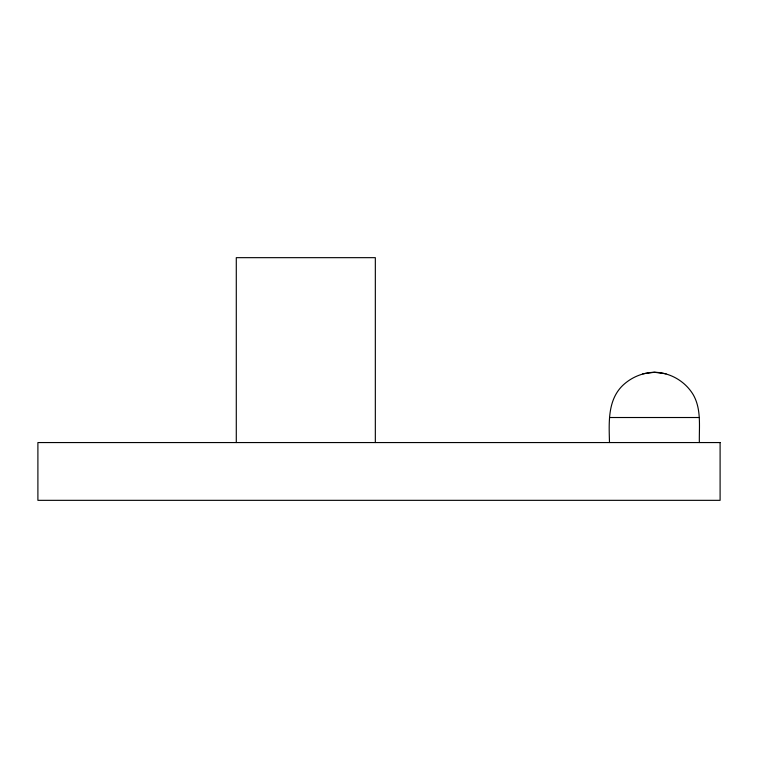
<?xml version="1.0" encoding="UTF-8"?>
<svg xmlns="http://www.w3.org/2000/svg" width="758" height="758" viewBox="0 0 758 758"><rect width="100%" height="100%" fill="white"/><g stroke="black" fill="none" stroke-linecap="round" stroke-linejoin="round"><path stroke-width="1.14" d="M609.489 442.558C609.015 423.011 607.347 400.442 622.65 385.519C631.253 377.332 642.547 372.604 654.419 372.263C670.29 372.529 685.232 381.265 693.343 394.89C701.529 409.462 699.028 426.583 699.359 442.558M642.793 373.798L654.419 372.263L666.055 373.798M609.489 417.516L699.359 417.516M375.333 442.558L375.333 257.663L236.288 257.663L236.288 442.558M720.1 442.558L37.9 442.558L37.9 500.337L720.1 500.337L720.1 442.558"/></g></svg>
